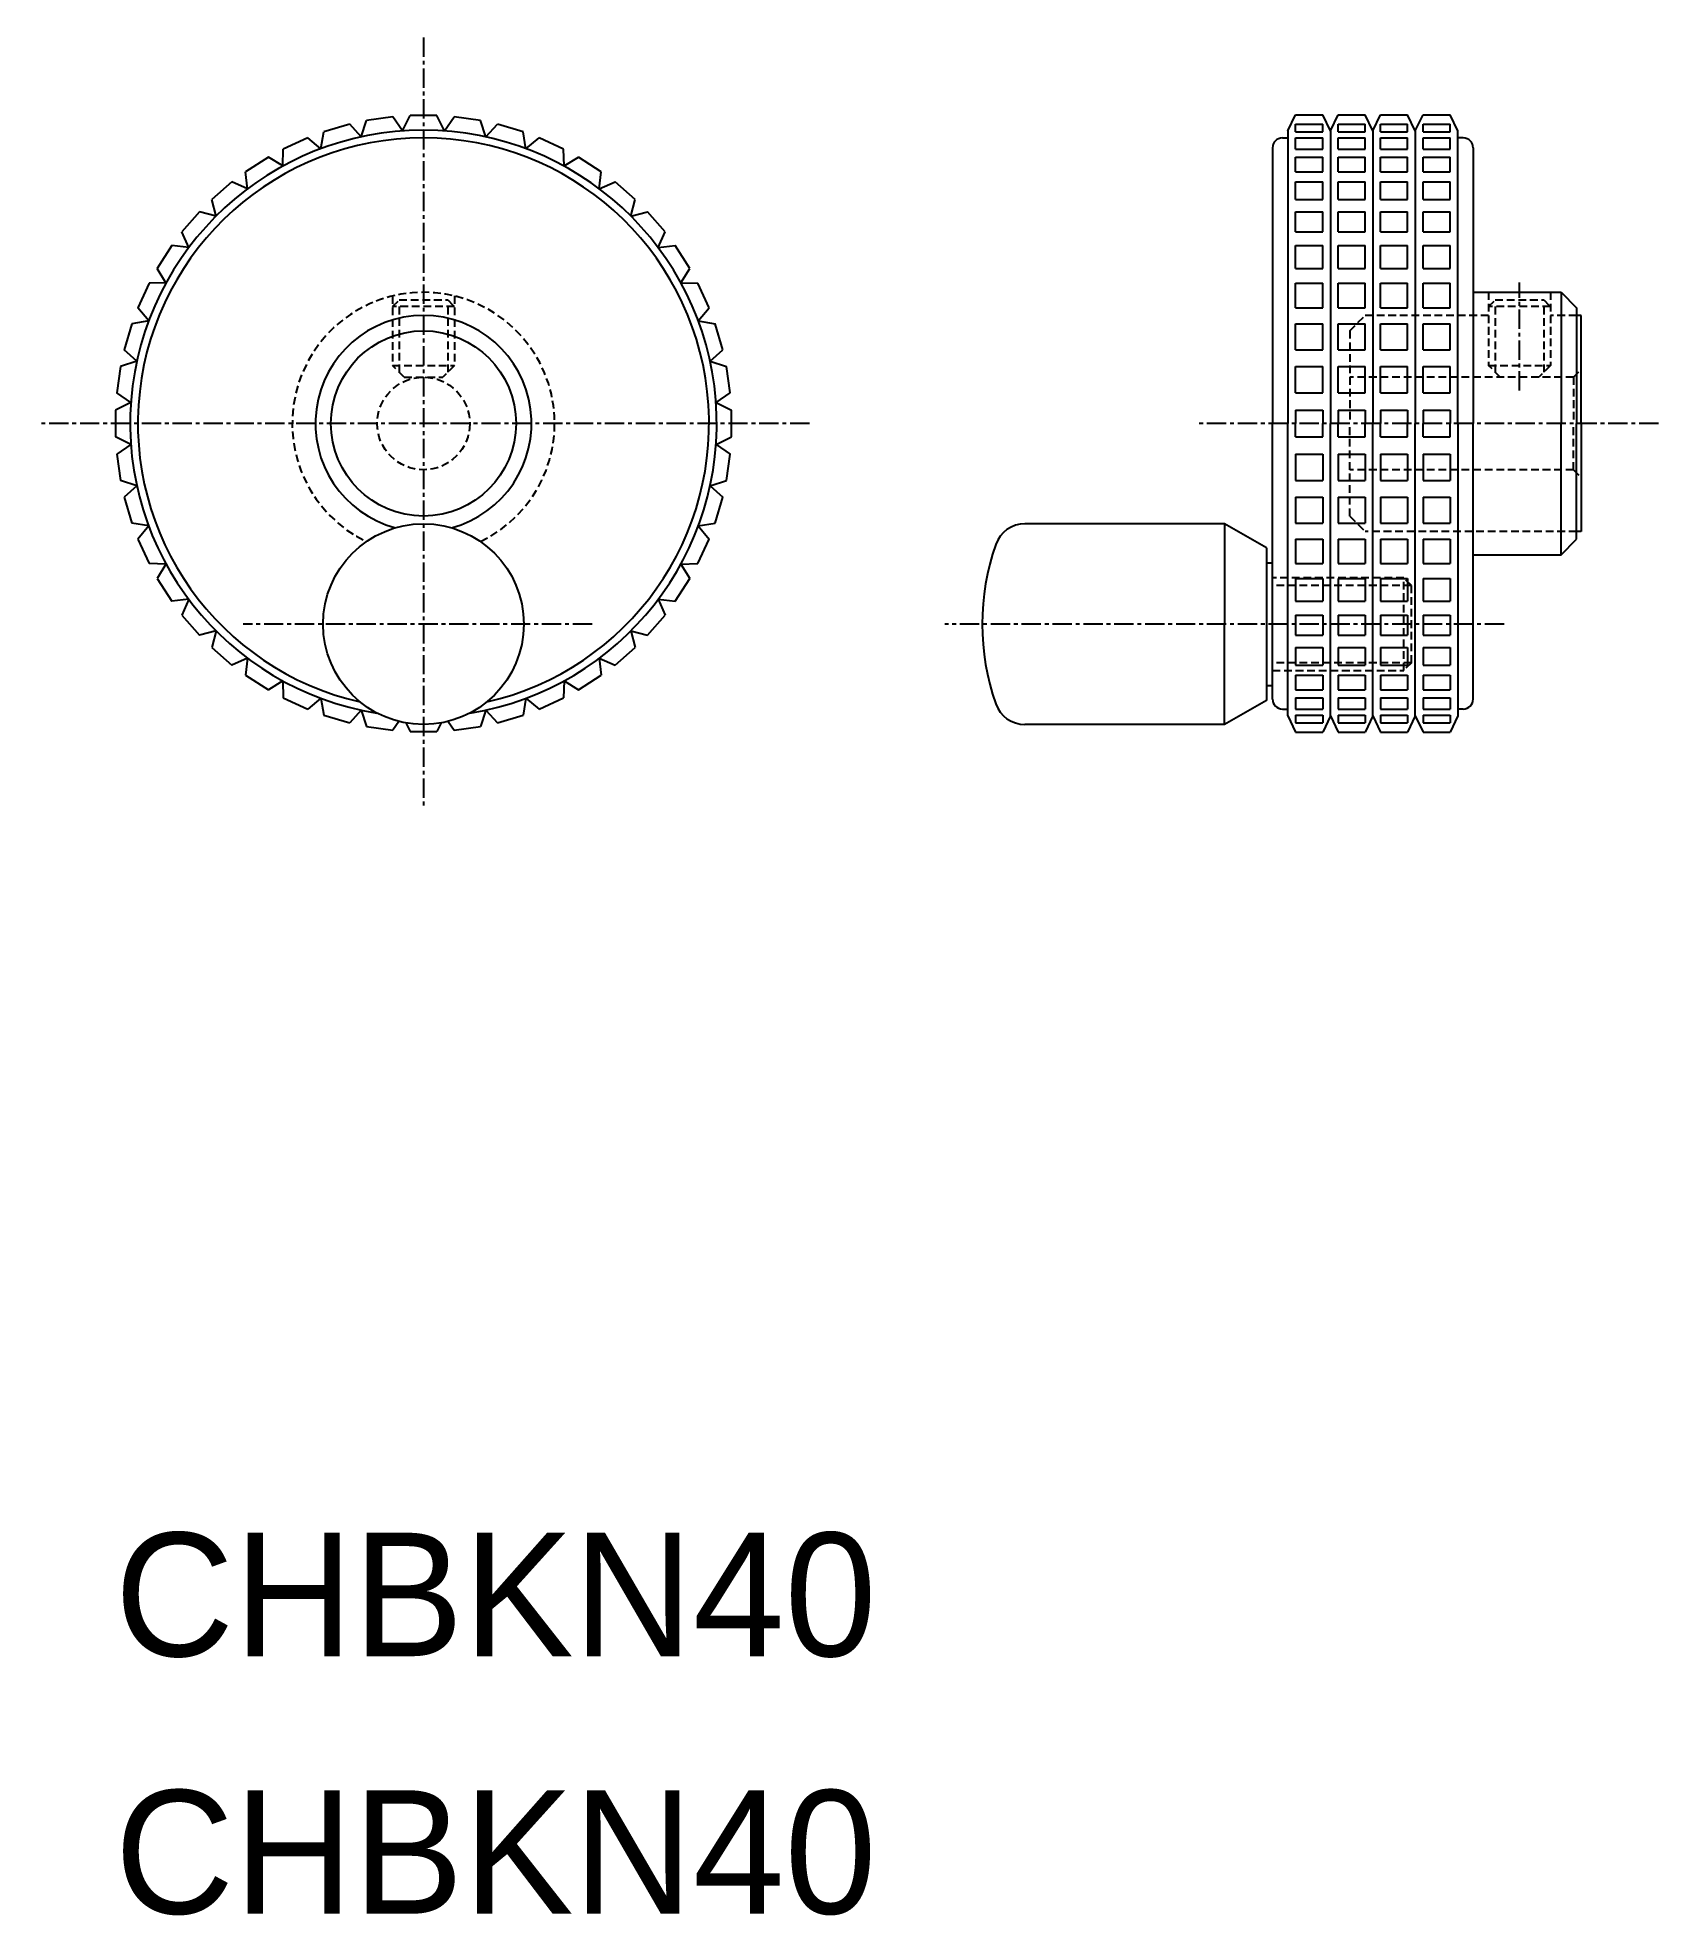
# Model space of a CAD drawing. Extents: x -5360 to -5255, y -899 to -777.
import ezdxf
from ezdxf.enums import TextEntityAlignment as Align

# ---------------------------------------------------------------- set-up
doc = ezdxf.new("R2010")
doc.units = 0
doc.linetypes.add('CENTER', pattern=[2, 1.25, -0.25, 0.25, -0.25])
doc.linetypes.add('DASHED', pattern=[0.75, 0.5, -0.25])
doc.layers.get('0').update_dxf_attribs({"linetype": 'CONTINUOUS'})
doc.layers.add('CENTER', color=1, linetype='CENTER')

msp = doc.modelspace()

# ---------------------------------------------------------------- linework, layer by layer
at = {"color": 7, "linetype": 'CONTINUOUS'}
for p, q in [((-5336.67, -782.08), (-5338.39, -782.33)), ((-5336.05, -783), (-5336.67, -782.08)), ((-5336.05, -783), (-5335.56, -782)), ((-5333.82, -782), (-5335.56, -782)), ((-5333.33, -783), (-5333.82, -782)), ((-5333.33, -783), (-5332.71, -782.08)), ((-5330.99, -782.33), (-5332.71, -782.08)), ((-5278.69, -783), (-5278.19, -781.95)), ((-5278.19, -781.95), (-5276.44, -781.95)), ((-5275.94, -783), (-5276.44, -781.95)), ((-5275.94, -783), (-5275.44, -781.95)), ((-5275.44, -781.95), (-5273.69, -781.95)), ((-5273.19, -783), (-5273.69, -781.95)), ((-5273.19, -783), (-5272.69, -781.95)), ((-5272.69, -781.95), (-5270.94, -781.95)), ((-5270.44, -783), (-5270.94, -781.95)), ((-5270.44, -783), (-5269.94, -781.95)), ((-5269.94, -781.95), (-5268.19, -781.95)), ((-5267.69, -783), (-5268.19, -781.95)), ((-5342.18, -783.44), (-5343.77, -784.17)), ((-5341.33, -784.15), (-5342.18, -783.44)), ((-5341.33, -784.15), (-5341.15, -783.05)), ((-5339.47, -782.56), (-5341.15, -783.05)), ((-5338.73, -783.38), (-5339.47, -782.56)), ((-5338.73, -783.38), (-5338.39, -782.33)), ((-5330.65, -783.38), (-5330.99, -782.33)), ((-5330.65, -783.38), (-5329.9, -782.56)), ((-5328.23, -783.05), (-5329.9, -782.56)), ((-5328.05, -784.15), (-5328.23, -783.05)), ((-5328.05, -784.15), (-5327.19, -783.44)), ((-5325.61, -784.17), (-5327.19, -783.44)), ((-5278.69, -783), (-5278.69, -801.95)), ((-5278.19, -783.05), (-5278.19, -782.56)), ((-5278.19, -782.56), (-5276.44, -782.56)), ((-5278.19, -783.05), (-5276.44, -783.05)), ((-5278.19, -784.17), (-5278.19, -783.44)), ((-5278.19, -783.44), (-5276.44, -783.44)), ((-5276.44, -783.05), (-5276.44, -782.56)), ((-5276.44, -784.17), (-5276.44, -783.44)), ((-5275.94, -783), (-5275.94, -801.95)), ((-5275.44, -783.05), (-5275.44, -782.56)), ((-5275.44, -782.56), (-5273.69, -782.56)), ((-5275.44, -783.05), (-5273.69, -783.05)), ((-5275.44, -784.17), (-5275.44, -783.44)), ((-5275.44, -783.44), (-5273.69, -783.44)), ((-5273.69, -783.05), (-5273.69, -782.56)), ((-5273.69, -784.17), (-5273.69, -783.44)), ((-5273.19, -783), (-5273.19, -801.95)), ((-5272.69, -782.56), (-5270.94, -782.56)), ((-5272.69, -783.05), (-5272.69, -782.56)), ((-5272.69, -783.05), (-5270.94, -783.05)), ((-5272.69, -783.44), (-5270.94, -783.44)), ((-5272.69, -784.17), (-5272.69, -783.44)), ((-5270.94, -783.05), (-5270.94, -782.56)), ((-5270.94, -784.17), (-5270.94, -783.44)), ((-5270.44, -783), (-5270.44, -801.95)), ((-5269.94, -782.56), (-5268.19, -782.56)), ((-5269.94, -783.05), (-5269.94, -782.56)), ((-5269.94, -783.05), (-5268.19, -783.05)), ((-5269.94, -783.44), (-5268.19, -783.44)), ((-5269.94, -784.17), (-5269.94, -783.44)), ((-5268.19, -783.05), (-5268.19, -782.56)), ((-5268.19, -784.17), (-5268.19, -783.44)), ((-5267.69, -801.95), (-5267.69, -783)), ((-5343.8, -785.27), (-5343.77, -784.17)), ((-5325.58, -785.27), (-5325.61, -784.17)), ((-5279.69, -784.1), (-5279.69, -801.95)), ((-5279.04, -783.45), (-5278.69, -783.45)), ((-5278.19, -784.17), (-5276.44, -784.17)), ((-5275.44, -784.17), (-5273.69, -784.17)), ((-5272.69, -784.17), (-5270.94, -784.17)), ((-5269.94, -784.17), (-5268.19, -784.17)), ((-5267.34, -783.45), (-5267.69, -783.45)), ((-5266.69, -784.1), (-5266.69, -801.95)), ((-5344.74, -784.7), (-5346.21, -785.64)), ((-5346.08, -786.74), (-5346.21, -785.64)), ((-5343.8, -785.27), (-5344.74, -784.7)), ((-5325.58, -785.27), (-5324.64, -784.7)), ((-5323.17, -785.64), (-5324.64, -784.7)), ((-5323.3, -786.74), (-5323.17, -785.64)), ((-5278.19, -784.7), (-5276.44, -784.7)), ((-5278.19, -785.64), (-5278.19, -784.7)), ((-5278.19, -785.64), (-5276.44, -785.64)), ((-5276.44, -785.64), (-5276.44, -784.7)), ((-5275.44, -785.64), (-5275.44, -784.7)), ((-5275.44, -784.7), (-5273.69, -784.7)), ((-5275.44, -785.64), (-5273.69, -785.64)), ((-5273.69, -785.64), (-5273.69, -784.7)), ((-5272.69, -784.7), (-5270.94, -784.7)), ((-5272.69, -785.64), (-5272.69, -784.7)), ((-5272.69, -785.64), (-5270.94, -785.64)), ((-5270.94, -785.64), (-5270.94, -784.7)), ((-5269.94, -784.7), (-5268.19, -784.7)), ((-5269.94, -785.64), (-5269.94, -784.7)), ((-5269.94, -785.64), (-5268.19, -785.64)), ((-5268.19, -785.64), (-5268.19, -784.7)), ((-5347.1, -786.3), (-5348.41, -787.44)), ((-5346.08, -786.74), (-5347.1, -786.3)), ((-5323.3, -786.74), (-5322.28, -786.3)), ((-5320.97, -787.44), (-5322.28, -786.3)), ((-5278.19, -787.44), (-5278.19, -786.3)), ((-5278.19, -786.3), (-5276.44, -786.3)), ((-5276.44, -787.44), (-5276.44, -786.3)), ((-5275.44, -787.44), (-5275.44, -786.3)), ((-5275.44, -786.3), (-5273.69, -786.3)), ((-5273.69, -787.44), (-5273.69, -786.3)), ((-5272.69, -786.3), (-5270.94, -786.3)), ((-5272.69, -787.44), (-5272.69, -786.3)), ((-5270.94, -787.44), (-5270.94, -786.3)), ((-5269.94, -786.3), (-5268.19, -786.3)), ((-5269.94, -787.44), (-5269.94, -786.3)), ((-5268.19, -787.44), (-5268.19, -786.3)), ((-5349.2, -788.23), (-5350.34, -789.54)), ((-5348.12, -788.51), (-5349.2, -788.23)), ((-5348.12, -788.51), (-5348.41, -787.44)), ((-5321.25, -788.51), (-5320.97, -787.44)), ((-5321.25, -788.51), (-5320.18, -788.23)), ((-5319.04, -789.54), (-5320.18, -788.23)), ((-5278.19, -787.44), (-5276.44, -787.44)), ((-5278.19, -789.54), (-5278.19, -788.23)), ((-5278.19, -788.23), (-5276.44, -788.23)), ((-5276.44, -789.54), (-5276.44, -788.23)), ((-5275.44, -787.44), (-5273.69, -787.44)), ((-5275.44, -789.54), (-5275.44, -788.23)), ((-5275.44, -788.23), (-5273.69, -788.23)), ((-5273.69, -789.54), (-5273.69, -788.23)), ((-5272.69, -787.44), (-5270.94, -787.44)), ((-5272.69, -788.23), (-5270.94, -788.23)), ((-5272.69, -789.54), (-5272.69, -788.23)), ((-5270.94, -789.54), (-5270.94, -788.23)), ((-5269.94, -787.44), (-5268.19, -787.44)), ((-5269.94, -788.23), (-5268.19, -788.23)), ((-5269.94, -789.54), (-5269.94, -788.23)), ((-5268.19, -789.54), (-5268.19, -788.23)), ((-5351, -790.43), (-5351.94, -791.9)), ((-5349.9, -790.56), (-5351, -790.43)), ((-5349.9, -790.56), (-5350.34, -789.54)), ((-5319.48, -790.56), (-5319.04, -789.54)), ((-5319.48, -790.56), (-5318.38, -790.43)), ((-5317.44, -791.9), (-5318.38, -790.43)), ((-5278.19, -789.54), (-5276.44, -789.54)), ((-5278.19, -790.43), (-5276.44, -790.43)), ((-5278.19, -791.9), (-5278.19, -790.43)), ((-5276.44, -791.9), (-5276.44, -790.43)), ((-5275.44, -789.54), (-5273.69, -789.54)), ((-5275.44, -790.43), (-5273.69, -790.43)), ((-5275.44, -791.9), (-5275.44, -790.43)), ((-5273.69, -791.9), (-5273.69, -790.43)), ((-5272.69, -789.54), (-5270.94, -789.54)), ((-5272.69, -790.43), (-5270.94, -790.43)), ((-5272.69, -791.9), (-5272.69, -790.43)), ((-5270.94, -791.9), (-5270.94, -790.43)), ((-5269.94, -789.54), (-5268.19, -789.54)), ((-5269.94, -790.43), (-5268.19, -790.43)), ((-5269.94, -791.9), (-5269.94, -790.43)), ((-5268.19, -791.9), (-5268.19, -790.43)), ((-5351.37, -792.84), (-5351.94, -791.9)), ((-5318.01, -792.84), (-5317.44, -791.9)), ((-5278.19, -791.9), (-5276.44, -791.9)), ((-5275.44, -791.9), (-5273.69, -791.9)), ((-5272.69, -791.9), (-5270.94, -791.9)), ((-5269.94, -791.9), (-5268.19, -791.9)), ((-5352.47, -792.87), (-5353.2, -794.45)), ((-5351.37, -792.84), (-5352.47, -792.87)), ((-5318.01, -792.84), (-5316.91, -792.87)), ((-5316.18, -794.45), (-5316.91, -792.87)), ((-5278.19, -794.45), (-5278.19, -792.87)), ((-5278.19, -792.87), (-5276.44, -792.87)), ((-5276.44, -794.45), (-5276.44, -792.87)), ((-5275.44, -794.45), (-5275.44, -792.87)), ((-5275.44, -792.87), (-5273.69, -792.87)), ((-5273.69, -794.45), (-5273.69, -792.87)), ((-5272.69, -792.87), (-5270.94, -792.87)), ((-5272.69, -794.45), (-5272.69, -792.87)), ((-5270.94, -794.45), (-5270.94, -792.87)), ((-5269.94, -792.87), (-5268.19, -792.87)), ((-5269.94, -794.45), (-5269.94, -792.87)), ((-5268.19, -794.45), (-5268.19, -792.87)), ((-5266.69, -793.45), (-5260.99, -793.45)), ((-5260.99, -793.45), (-5259.99, -794.45)), ((-5260.99, -793.45), (-5260.99, -801.95)), ((-5353.59, -795.49), (-5354.08, -797.17)), ((-5352.49, -795.31), (-5353.59, -795.49)), ((-5352.49, -795.31), (-5353.2, -794.45)), ((-5316.89, -795.31), (-5316.18, -794.45)), ((-5316.89, -795.31), (-5315.79, -795.49)), ((-5315.3, -797.17), (-5315.79, -795.49)), ((-5278.19, -794.45), (-5276.44, -794.45)), ((-5278.19, -795.49), (-5276.44, -795.49)), ((-5278.19, -797.17), (-5278.19, -795.49)), ((-5276.44, -797.17), (-5276.44, -795.49)), ((-5275.44, -794.45), (-5273.69, -794.45)), ((-5275.44, -797.17), (-5275.44, -795.49)), ((-5275.44, -795.49), (-5273.69, -795.49)), ((-5273.69, -797.17), (-5273.69, -795.49)), ((-5272.69, -794.45), (-5270.94, -794.45)), ((-5272.69, -795.49), (-5270.94, -795.49)), ((-5272.69, -797.17), (-5272.69, -795.49)), ((-5270.94, -797.17), (-5270.94, -795.49)), ((-5269.94, -794.45), (-5268.19, -794.45)), ((-5269.94, -795.49), (-5268.19, -795.49)), ((-5269.94, -797.17), (-5269.94, -795.49)), ((-5268.19, -797.17), (-5268.19, -795.49)), ((-5259.99, -794.45), (-5259.99, -801.95)), ((-5259.69, -794.95), (-5259.99, -794.95)), ((-5259.69, -801.95), (-5259.69, -794.95)), ((-5353.26, -797.91), (-5354.31, -798.25)), ((-5353.26, -797.91), (-5354.08, -797.17)), ((-5316.12, -797.91), (-5315.3, -797.17)), ((-5316.12, -797.91), (-5315.07, -798.25)), ((-5278.19, -797.17), (-5276.44, -797.17)), ((-5275.44, -797.17), (-5273.69, -797.17)), ((-5272.69, -797.17), (-5270.94, -797.17)), ((-5269.94, -797.17), (-5268.19, -797.17)), ((-5354.31, -798.25), (-5354.56, -799.97)), ((-5314.82, -799.97), (-5315.07, -798.25)), ((-5278.19, -799.97), (-5278.19, -798.25)), ((-5278.19, -798.25), (-5276.44, -798.25)), ((-5276.44, -799.97), (-5276.44, -798.25)), ((-5275.44, -799.97), (-5275.44, -798.25)), ((-5275.44, -798.25), (-5273.69, -798.25)), ((-5273.69, -799.97), (-5273.69, -798.25)), ((-5272.69, -798.25), (-5270.94, -798.25)), ((-5272.69, -799.97), (-5272.69, -798.25)), ((-5270.94, -799.97), (-5270.94, -798.25)), ((-5269.94, -798.25), (-5268.19, -798.25)), ((-5269.94, -799.97), (-5269.94, -798.25)), ((-5268.19, -799.97), (-5268.19, -798.25)), ((-5353.64, -800.59), (-5354.56, -799.97)), ((-5315.74, -800.59), (-5314.82, -799.97)), ((-5278.19, -799.97), (-5276.44, -799.97)), ((-5275.44, -799.97), (-5273.69, -799.97)), ((-5272.69, -799.97), (-5270.94, -799.97)), ((-5269.94, -799.97), (-5268.19, -799.97)), ((-5353.64, -800.59), (-5354.64, -801.08)), ((-5354.64, -801.08), (-5354.64, -802.82)), ((-5315.74, -800.59), (-5314.74, -801.08)), ((-5314.74, -802.82), (-5314.74, -801.08)), ((-5278.19, -801.08), (-5276.44, -801.08)), ((-5278.19, -801.08), (-5278.19, -801.95)), ((-5276.44, -801.08), (-5276.44, -801.95)), ((-5275.44, -801.08), (-5273.69, -801.08)), ((-5275.44, -801.08), (-5275.44, -801.95)), ((-5273.69, -801.08), (-5273.69, -801.95)), ((-5272.69, -801.08), (-5270.94, -801.08)), ((-5272.69, -801.08), (-5272.69, -801.95)), ((-5270.94, -801.08), (-5270.94, -801.95)), ((-5269.94, -801.08), (-5268.19, -801.08)), ((-5269.94, -801.08), (-5269.94, -801.95)), ((-5268.19, -801.08), (-5268.19, -801.95)), ((-5353.64, -803.31), (-5354.64, -802.82)), ((-5315.74, -803.31), (-5314.74, -802.82)), ((-5279.69, -819.8), (-5279.69, -801.95)), ((-5278.69, -820.9), (-5278.69, -801.95)), ((-5278.19, -802.82), (-5278.19, -801.95)), ((-5278.19, -802.82), (-5276.44, -802.82)), ((-5276.44, -802.82), (-5276.44, -801.95)), ((-5275.94, -820.9), (-5275.94, -801.95)), ((-5275.44, -802.82), (-5275.44, -801.95)), ((-5275.44, -802.82), (-5273.69, -802.82)), ((-5273.69, -802.82), (-5273.69, -801.95)), ((-5273.19, -820.9), (-5273.19, -801.95)), ((-5272.69, -802.82), (-5272.69, -801.95)), ((-5272.69, -802.82), (-5270.94, -802.82)), ((-5270.94, -802.82), (-5270.94, -801.95)), ((-5270.44, -820.9), (-5270.44, -801.95)), ((-5269.94, -802.82), (-5269.94, -801.95)), ((-5269.94, -802.82), (-5268.19, -802.82)), ((-5268.19, -802.82), (-5268.19, -801.95)), ((-5267.69, -801.95), (-5267.69, -820.9)), ((-5266.69, -819.8), (-5266.69, -801.95)), ((-5260.99, -810.45), (-5260.99, -801.95)), ((-5259.99, -809.45), (-5259.99, -801.95)), ((-5259.69, -801.95), (-5259.69, -808.95)), ((-5353.64, -803.31), (-5354.56, -803.93)), ((-5354.56, -803.93), (-5354.31, -805.65)), ((-5315.74, -803.31), (-5314.82, -803.93)), ((-5315.07, -805.65), (-5314.82, -803.93)), ((-5278.19, -803.93), (-5278.19, -805.65)), ((-5278.19, -803.93), (-5276.44, -803.93)), ((-5276.44, -803.93), (-5276.44, -805.65)), ((-5275.44, -803.93), (-5275.44, -805.65)), ((-5275.44, -803.93), (-5273.69, -803.93)), ((-5273.69, -803.93), (-5273.69, -805.65)), ((-5272.69, -803.93), (-5272.69, -805.65)), ((-5272.69, -803.93), (-5270.94, -803.93)), ((-5270.94, -803.93), (-5270.94, -805.65)), ((-5269.94, -803.93), (-5269.94, -805.65)), ((-5269.94, -803.93), (-5268.19, -803.93)), ((-5268.19, -803.93), (-5268.19, -805.65)), ((-5353.26, -805.99), (-5354.31, -805.65)), ((-5353.26, -805.99), (-5354.08, -806.73)), ((-5316.12, -805.99), (-5315.07, -805.65)), ((-5316.12, -805.99), (-5315.3, -806.73)), ((-5278.19, -805.65), (-5276.44, -805.65)), ((-5275.44, -805.65), (-5273.69, -805.65)), ((-5272.69, -805.65), (-5270.94, -805.65)), ((-5269.94, -805.65), (-5268.19, -805.65)), ((-5354.08, -806.73), (-5353.59, -808.41)), ((-5315.79, -808.41), (-5315.3, -806.73)), ((-5278.19, -806.73), (-5276.44, -806.73)), ((-5278.19, -806.73), (-5278.19, -808.41)), ((-5276.44, -806.73), (-5276.44, -808.41)), ((-5275.44, -806.73), (-5275.44, -808.41)), ((-5275.44, -806.73), (-5273.69, -806.73)), ((-5273.69, -806.73), (-5273.69, -808.41)), ((-5272.69, -806.73), (-5270.94, -806.73)), ((-5272.69, -806.73), (-5272.69, -808.41)), ((-5270.94, -806.73), (-5270.94, -808.41)), ((-5269.94, -806.73), (-5268.19, -806.73)), ((-5269.94, -806.73), (-5269.94, -808.41)), ((-5268.19, -806.73), (-5268.19, -808.41)), ((-5352.49, -808.59), (-5353.59, -808.41)), ((-5352.49, -808.59), (-5353.2, -809.44)), ((-5316.89, -808.59), (-5315.79, -808.41)), ((-5316.89, -808.59), (-5316.18, -809.44)), ((-5282.79, -808.45), (-5295.73, -808.45)), ((-5282.79, -808.45), (-5282.79, -814.95)), ((-5280.09, -810.01), (-5282.79, -808.45)), ((-5278.19, -808.41), (-5276.44, -808.41)), ((-5275.44, -808.41), (-5273.69, -808.41)), ((-5272.69, -808.41), (-5270.94, -808.41)), ((-5269.94, -808.41), (-5268.19, -808.41)), ((-5259.69, -808.95), (-5259.99, -808.95)), ((-5353.2, -809.44), (-5352.47, -811.03)), ((-5316.91, -811.03), (-5316.18, -809.44)), ((-5278.19, -809.44), (-5278.19, -811.03)), ((-5278.19, -809.44), (-5276.44, -809.44)), ((-5276.44, -809.44), (-5276.44, -811.03)), ((-5275.44, -809.44), (-5275.44, -811.03)), ((-5275.44, -809.44), (-5273.69, -809.44)), ((-5273.69, -809.44), (-5273.69, -811.03)), ((-5272.69, -809.44), (-5272.69, -811.03)), ((-5272.69, -809.44), (-5270.94, -809.44)), ((-5270.94, -809.44), (-5270.94, -811.03)), ((-5269.94, -809.44), (-5269.94, -811.03)), ((-5269.94, -809.44), (-5268.19, -809.44)), ((-5268.19, -809.44), (-5268.19, -811.03)), ((-5260.99, -810.45), (-5259.99, -809.45)), ((-5351.37, -811.06), (-5352.47, -811.03)), ((-5351.37, -811.06), (-5351.94, -812)), ((-5318.01, -811.06), (-5316.91, -811.03)), ((-5318.01, -811.06), (-5317.44, -812)), ((-5280.09, -810.98), (-5279.69, -810.98)), ((-5278.19, -811.03), (-5276.44, -811.03)), ((-5275.44, -811.03), (-5273.69, -811.03)), ((-5272.69, -811.03), (-5270.94, -811.03)), ((-5269.94, -811.03), (-5268.19, -811.03)), ((-5266.69, -810.45), (-5260.99, -810.45)), ((-5351.94, -812), (-5351, -813.47)), ((-5318.38, -813.47), (-5317.44, -812)), ((-5278.19, -812), (-5276.44, -812)), ((-5278.19, -812), (-5278.19, -813.47)), ((-5276.44, -812), (-5276.44, -813.47)), ((-5275.44, -812), (-5273.69, -812)), ((-5275.44, -812), (-5275.44, -813.47)), ((-5273.69, -812), (-5273.69, -813.47)), ((-5272.69, -812), (-5270.94, -812)), ((-5272.69, -812), (-5272.69, -813.47)), ((-5270.94, -812), (-5270.94, -813.47)), ((-5269.94, -812), (-5268.19, -812)), ((-5269.94, -812), (-5269.94, -813.47)), ((-5268.19, -812), (-5268.19, -813.47)), ((-5349.9, -813.34), (-5351, -813.47)), ((-5349.9, -813.34), (-5350.34, -814.36)), ((-5319.48, -813.34), (-5319.04, -814.36)), ((-5319.48, -813.34), (-5318.38, -813.47)), ((-5278.19, -813.47), (-5276.44, -813.47)), ((-5275.44, -813.47), (-5273.69, -813.47)), ((-5272.69, -813.47), (-5270.94, -813.47)), ((-5269.94, -813.47), (-5268.19, -813.47)), ((-5350.34, -814.36), (-5349.2, -815.67)), ((-5320.18, -815.67), (-5319.04, -814.36)), ((-5282.79, -821.45), (-5282.79, -814.95)), ((-5278.19, -814.36), (-5278.19, -815.67)), ((-5278.19, -814.36), (-5276.44, -814.36)), ((-5276.44, -814.36), (-5276.44, -815.67)), ((-5275.44, -814.36), (-5275.44, -815.67)), ((-5275.44, -814.36), (-5273.69, -814.36)), ((-5273.69, -814.36), (-5273.69, -815.67)), ((-5272.69, -814.36), (-5272.69, -815.67)), ((-5272.69, -814.36), (-5270.94, -814.36)), ((-5270.94, -814.36), (-5270.94, -815.67)), ((-5269.94, -814.36), (-5269.94, -815.67)), ((-5269.94, -814.36), (-5268.19, -814.36)), ((-5268.19, -814.36), (-5268.19, -815.67)), ((-5348.12, -815.38), (-5349.2, -815.67)), ((-5348.12, -815.38), (-5348.41, -816.46)), ((-5321.25, -815.38), (-5320.18, -815.67)), ((-5321.25, -815.38), (-5320.97, -816.46)), ((-5278.19, -815.67), (-5276.44, -815.67)), ((-5275.44, -815.67), (-5273.69, -815.67)), ((-5272.69, -815.67), (-5270.94, -815.67)), ((-5269.94, -815.67), (-5268.19, -815.67)), ((-5348.41, -816.46), (-5347.1, -817.6)), ((-5346.08, -817.16), (-5347.1, -817.6)), ((-5346.08, -817.16), (-5346.21, -818.26)), ((-5323.3, -817.16), (-5323.17, -818.26)), ((-5323.3, -817.16), (-5322.28, -817.6)), ((-5322.28, -817.6), (-5320.97, -816.46)), ((-5278.19, -816.46), (-5278.19, -817.6)), ((-5278.19, -816.46), (-5276.44, -816.46)), ((-5276.44, -816.46), (-5276.44, -817.6)), ((-5275.44, -816.46), (-5275.44, -817.6)), ((-5275.44, -816.46), (-5273.69, -816.46)), ((-5273.69, -816.46), (-5273.69, -817.6)), ((-5272.69, -816.46), (-5272.69, -817.6)), ((-5272.69, -816.46), (-5270.94, -816.46)), ((-5270.94, -816.46), (-5270.94, -817.6)), ((-5269.94, -816.46), (-5269.94, -817.6)), ((-5269.94, -816.46), (-5268.19, -816.46)), ((-5268.19, -816.46), (-5268.19, -817.6)), ((-5346.21, -818.26), (-5344.74, -819.2)), ((-5343.8, -818.63), (-5344.74, -819.2)), ((-5343.8, -818.63), (-5343.77, -819.73)), ((-5325.58, -818.63), (-5325.61, -819.73)), ((-5325.58, -818.63), (-5324.64, -819.2)), ((-5324.64, -819.2), (-5323.17, -818.26)), ((-5278.19, -817.6), (-5276.44, -817.6)), ((-5278.19, -818.26), (-5278.19, -819.2)), ((-5278.19, -818.26), (-5276.44, -818.26)), ((-5276.44, -818.26), (-5276.44, -819.2)), ((-5275.44, -817.6), (-5273.69, -817.6)), ((-5275.44, -818.26), (-5275.44, -819.2)), ((-5275.44, -818.26), (-5273.69, -818.26)), ((-5273.69, -818.26), (-5273.69, -819.2)), ((-5272.69, -817.6), (-5270.94, -817.6)), ((-5272.69, -818.26), (-5272.69, -819.2)), ((-5272.69, -818.26), (-5270.94, -818.26)), ((-5270.94, -818.26), (-5270.94, -819.2)), ((-5269.94, -817.6), (-5268.19, -817.6)), ((-5269.94, -818.26), (-5269.94, -819.2)), ((-5269.94, -818.26), (-5268.19, -818.26)), ((-5268.19, -818.26), (-5268.19, -819.2)), ((-5343.77, -819.73), (-5342.18, -820.46)), ((-5341.33, -819.75), (-5342.18, -820.46)), ((-5341.33, -819.75), (-5341.15, -820.85)), ((-5328.05, -819.75), (-5328.23, -820.85)), ((-5328.05, -819.75), (-5327.19, -820.46)), ((-5327.19, -820.46), (-5325.61, -819.73)), ((-5280.09, -819.89), (-5282.79, -821.45)), ((-5280.09, -818.92), (-5279.69, -818.92)), ((-5278.19, -819.2), (-5276.44, -819.2)), ((-5278.19, -819.73), (-5278.19, -820.46)), ((-5278.19, -819.73), (-5276.44, -819.73)), ((-5276.44, -819.73), (-5276.44, -820.46)), ((-5275.44, -819.2), (-5273.69, -819.2)), ((-5275.44, -819.73), (-5275.44, -820.46)), ((-5275.44, -819.73), (-5273.69, -819.73)), ((-5273.69, -819.73), (-5273.69, -820.46)), ((-5272.69, -819.2), (-5270.94, -819.2)), ((-5272.69, -819.73), (-5272.69, -820.46)), ((-5272.69, -819.73), (-5270.94, -819.73)), ((-5270.94, -819.73), (-5270.94, -820.46)), ((-5269.94, -819.2), (-5268.19, -819.2)), ((-5269.94, -819.73), (-5269.94, -820.46)), ((-5269.94, -819.73), (-5268.19, -819.73)), ((-5268.19, -819.73), (-5268.19, -820.46)), ((-5341.15, -820.85), (-5339.47, -821.34)), ((-5338.73, -820.52), (-5339.47, -821.34)), ((-5338.73, -820.52), (-5338.39, -821.57)), ((-5330.65, -820.52), (-5330.99, -821.57)), ((-5330.65, -820.52), (-5329.9, -821.34)), ((-5329.9, -821.34), (-5328.23, -820.85)), ((-5279.04, -820.45), (-5278.69, -820.45)), ((-5278.69, -820.9), (-5278.19, -821.95)), ((-5278.19, -820.46), (-5276.44, -820.46)), ((-5278.19, -820.85), (-5278.19, -821.34)), ((-5278.19, -820.85), (-5276.44, -820.85)), ((-5276.44, -820.85), (-5276.44, -821.34)), ((-5275.94, -820.9), (-5276.44, -821.95)), ((-5275.94, -820.9), (-5275.44, -821.95)), ((-5275.44, -820.46), (-5273.69, -820.46)), ((-5275.44, -820.85), (-5275.44, -821.34)), ((-5275.44, -820.85), (-5273.69, -820.85)), ((-5273.69, -820.85), (-5273.69, -821.34)), ((-5273.19, -820.9), (-5273.69, -821.95)), ((-5273.19, -820.9), (-5272.69, -821.95)), ((-5272.69, -820.46), (-5270.94, -820.46)), ((-5272.69, -820.85), (-5272.69, -821.34)), ((-5272.69, -820.85), (-5270.94, -820.85)), ((-5270.94, -820.85), (-5270.94, -821.34)), ((-5270.44, -820.9), (-5270.94, -821.95)), ((-5270.44, -820.9), (-5269.94, -821.95)), ((-5269.94, -820.46), (-5268.19, -820.46)), ((-5269.94, -820.85), (-5269.94, -821.34)), ((-5269.94, -820.85), (-5268.19, -820.85)), ((-5268.19, -820.85), (-5268.19, -821.34)), ((-5267.69, -820.9), (-5268.19, -821.95)), ((-5267.34, -820.45), (-5267.69, -820.45)), ((-5338.39, -821.57), (-5336.67, -821.82)), ((-5336.28, -821.25), (-5336.67, -821.82)), ((-5335.83, -821.35), (-5335.56, -821.9)), ((-5335.56, -821.9), (-5333.82, -821.9)), ((-5333.55, -821.35), (-5333.82, -821.9)), ((-5333.1, -821.25), (-5332.71, -821.82)), ((-5332.71, -821.82), (-5330.99, -821.57)), ((-5282.79, -821.45), (-5295.73, -821.45)), ((-5278.19, -821.34), (-5276.44, -821.34)), ((-5278.19, -821.95), (-5276.44, -821.95)), ((-5275.44, -821.34), (-5273.69, -821.34)), ((-5275.44, -821.95), (-5273.69, -821.95)), ((-5272.69, -821.34), (-5270.94, -821.34)), ((-5272.69, -821.95), (-5270.94, -821.95)), ((-5269.94, -821.34), (-5268.19, -821.34)), ((-5269.94, -821.95), (-5268.19, -821.95))]:
    msp.add_line(p, q, dxfattribs=at)
at = {"color": 3, "linetype": 'DASHED'}
for p, q in [((-5336.69, -793.69), (-5336.69, -798.2)), ((-5336.69, -794.38), (-5336.26, -793.95)), ((-5332.69, -794.38), (-5336.69, -794.38)), ((-5336.26, -793.95), (-5333.12, -793.95)), ((-5336.26, -794.38), (-5336.26, -798.63)), ((-5333.12, -793.95), (-5332.69, -794.38)), ((-5333.12, -794.38), (-5333.12, -798.63)), ((-5332.69, -793.69), (-5332.69, -798.2)), ((-5265.69, -793.45), (-5265.69, -798.2)), ((-5265.69, -794.38), (-5265.26, -793.95)), ((-5261.69, -794.38), (-5265.69, -794.38)), ((-5265.26, -793.95), (-5262.12, -793.95)), ((-5265.26, -794.38), (-5265.26, -798.63)), ((-5262.12, -793.95), (-5261.69, -794.38)), ((-5262.12, -794.38), (-5262.12, -798.63)), ((-5261.69, -793.45), (-5261.69, -798.2)), ((-5274.69, -795.95), (-5273.69, -794.95)), ((-5265.69, -794.95), (-5273.69, -794.95)), ((-5259.99, -794.95), (-5261.69, -794.95)), ((-5274.69, -795.95), (-5274.69, -801.95)), ((-5336.69, -798.2), (-5332.69, -798.2)), ((-5335.94, -798.95), (-5336.69, -798.2)), ((-5335.94, -798.95), (-5333.44, -798.95)), ((-5332.69, -798.2), (-5333.44, -798.95)), ((-5260.19, -798.95), (-5274.69, -798.95)), ((-5264.94, -798.95), (-5265.69, -798.2)), ((-5265.69, -798.2), (-5261.69, -798.2)), ((-5262.44, -798.95), (-5264.94, -798.95)), ((-5261.69, -798.2), (-5262.44, -798.95)), ((-5260.19, -798.95), (-5259.69, -798.45)), ((-5260.19, -798.95), (-5260.19, -801.95)), ((-5274.69, -807.95), (-5274.69, -801.95)), ((-5260.19, -804.95), (-5260.19, -801.95)), ((-5260.19, -804.95), (-5274.69, -804.95)), ((-5260.19, -804.95), (-5259.69, -805.45)), ((-5274.69, -807.95), (-5273.69, -808.95)), ((-5259.99, -808.95), (-5273.69, -808.95)), ((-5271.19, -811.95), (-5279.69, -811.95)), ((-5270.69, -812.45), (-5279.69, -812.45)), ((-5271.19, -817.95), (-5271.19, -811.95)), ((-5270.69, -812.45), (-5271.19, -811.95)), ((-5270.69, -817.45), (-5270.69, -812.45)), ((-5270.69, -817.45), (-5279.69, -817.45)), ((-5270.69, -817.45), (-5271.19, -817.95)), ((-5279.69, -817.95), (-5271.19, -817.95))]:
    msp.add_line(p, q, dxfattribs=at)
at = {"linetype": 'CONTINUOUS'}
msp.add_line((-5280.09, -810.01), (-5280.09, -819.89), dxfattribs=at)
at = {"color": 7, "linetype": 'CONTINUOUS'}
msp.add_circle((-5334.69, -801.95), 6, dxfattribs=at)
at = {"color": 3, "linetype": 'DASHED'}
msp.add_circle((-5334.69, -801.95), 3, dxfattribs=at)
at = {"linetype": 'CONTINUOUS'}
msp.add_circle((-5334.69, -814.95), 6.5, dxfattribs=at)
at = {"color": 7, "linetype": 'CONTINUOUS'}
for centre, radius, start, end in [((-5334.69, -801.95), 19, 279.1237, 260.8763), ((-5334.69, -801.95), 18.5, 282.8252, 257.1748), ((-5279.04, -784.1), 0.65, 90, 180), ((-5267.34, -784.1), 0.65, 0, 90), ((-5334.69, -801.95), 7, 285.0589, 254.9411), ((-5295.73, -810.45), 2, 90, 160.8769), ((-5282.75, -814.95), 15.74, 160.8769, 199.1231), ((-5279.04, -819.8), 0.65, 180, 270), ((-5267.34, -819.8), 0.65, 270, 0), ((-5295.73, -819.45), 2, 199.1231, 270)]:
    msp.add_arc(centre, radius, start, end, dxfattribs=at)
at = {"color": 3, "linetype": 'DASHED'}
msp.add_arc((-5334.69, -801.95), 8.5, 295.7824, 244.2176, dxfattribs=at)
at = {"layer": 'CENTER', "color": 1, "linetype": 'CENTER'}
for p, q in [((-5334.69, -776.95), (-5334.69, -826.95)), ((-5263.69, -799.82), (-5263.69, -792.82)), ((-5309.69, -801.95), (-5359.69, -801.95)), ((-5254.69, -801.95), (-5284.69, -801.95)), ((-5323.77, -814.95), (-5346.36, -814.95)), ((-5264.69, -814.95), (-5300.91, -814.95))]:
    msp.add_line(p, q, dxfattribs=at)

# ---------------------------------------------------------------- texts
at = {"color": 7, "linetype": 'CONTINUOUS'}
for p in [(-5354.69, -884.21), (-5354.69, -900.89)]:
    msp.add_text('CHBKN40', height=8, dxfattribs=at).set_placement(p, align=Align.BOTTOM_LEFT)

doc.saveas('drawing.dxf')
